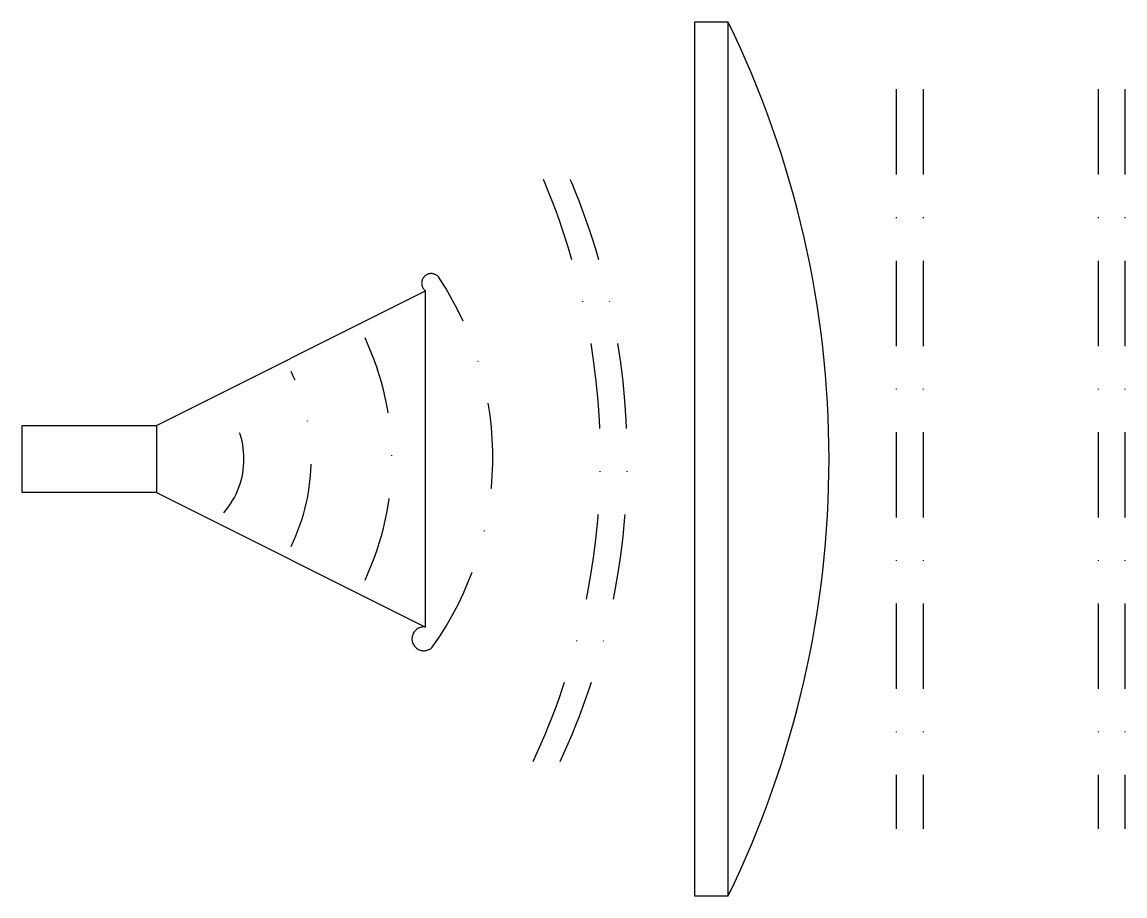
# Model space of a CAD drawing. Header units: millimetres. Extents: x -10 to 154, y -60 to 70.
import ezdxf

# ---------------------------------------------------------------- set-up
doc = ezdxf.new("R2010")
doc.units = ezdxf.units.MM
doc.linetypes.add('DASHDOT', pattern=[25.4, 12.7, -6.35, 0, -6.35])
doc.layers.get('0').update_dxf_attribs({"lineweight": 25, "true_color": 0xffffff})
doc.layers.add('lens', color=7, linetype='Continuous', lineweight=25, true_color=0x000000)
doc.layers.add('wave', color=3, linetype='DASHDOT', lineweight=25, true_color=0x00ff00)

msp = doc.modelspace()

# ---------------------------------------------------------------- linework, layer by layer
for p, q in [((10, 10), (50, 30)), ((50, -20), (50, 30)), ((-10, 10), (10, 10)), ((-10, 0), (-10, 10)), ((10, 10), (10, 0)), ((10, 0), (-10, 0)), ((10, 0), (50, -20))]:
    msp.add_line(p, q)
at = {"layer": 'lens'}
for p, q in [((90, 70), (90, -60)), ((95, 70), (90, 70)), ((95, -60), (95, 70)), ((90, -60), (95, -60))]:
    msp.add_line(p, q, dxfattribs=at)
msp.add_arc((-38.33, 5), 148.33, 334.0108, 25.9892, dxfattribs=at)
at = {"layer": 'wave'}
for p, q in [((120, 60), (120, -50)), ((124, 60), (124, -50)), ((150, 60), (150, -50)), ((154, 60), (154, -50))]:
    msp.add_line(p, q, dxfattribs=at)
for centre, radius, start, end in [((-30.25, 5), 106.25, 334.9424, 25.0576), ((-26.25, 5), 106.25, 334.9424, 25.0576), ((50.85, 31.15), 1.43, 36.4692, 233.5308), ((11.22, 5.23), 48.78, 324.6351, 33.2816), ((2.5, 5), 42.5, 334.9424, 25.0576), ((3.33, 5), 29.67, 334.0108, 25.9892), ((10.83, 5), 12.17, 318.8879, 41.1121), ((49.75, -21.75), 1.77, 81.8699, 315)]:
    msp.add_arc(centre, radius, start, end, dxfattribs=at)

doc.saveas('drawing.dxf')
